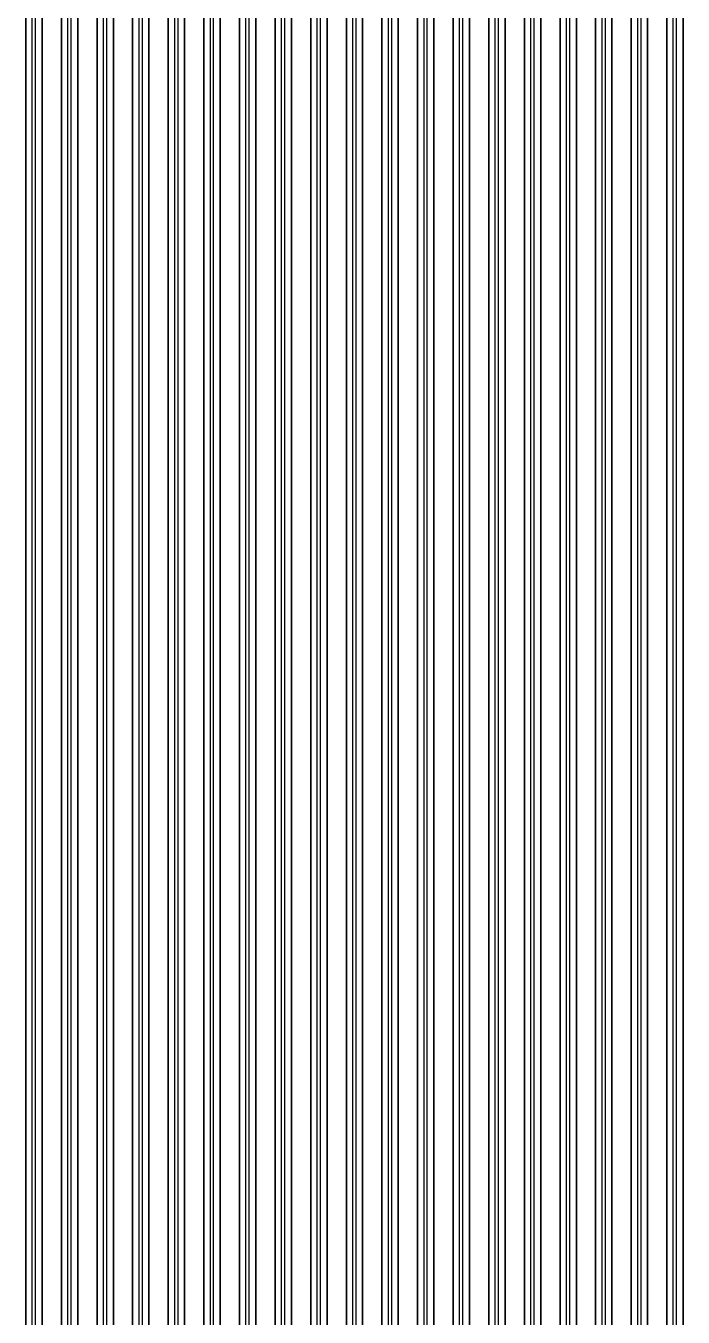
# Model space of a CAD drawing. Extents: x -2057 to 2225, y -44 to 31181.
# Drawn here: x 85 to 528, y 2561 to 3430 of the extents above; entities that cross this region are included whole.
import ezdxf

# ---------------------------------------------------------------- set-up
doc = ezdxf.new("R2010")
doc.units = 0
for name, color, linetype in [('etching', 7, 'CONTINUOUS'), ('L3D0_etching3', 5, 'CONTINUOUS'), ('metalization', 8, 'CONTINUOUS'), ('polyimide', 9, 'CONTINUOUS')]:
    doc.layers.add(name, color=color, linetype=linetype)

msp = doc.modelspace()

# ---------------------------------------------------------------- linework, layer by layer
at = {"layer": 'etching'}
for points in [[(84.792, 9035.371), (84.792, 552.185)], [(95.792, 552.185), (95.792, 9035.377)], [(108.792, 9035.371), (108.792, 652.185)], [(119.792, 652.185), (119.792, 9035.371)], [(132.792, 9035.371), (132.792, 752.185)], [(143.792, 752.185), (143.792, 9035.371)], [(156.792, 9035.371), (156.792, 852.185)], [(167.792, 852.185), (167.792, 9035.371)], [(180.792, 9035.371), (180.792, 952.185)], [(191.792, 952.185), (191.792, 9035.371)], [(204.792, 9035.371), (204.792, 1052.185)], [(215.792, 1052.185), (215.792, 9035.371)], [(228.792, 9035.371), (228.792, 1152.185)], [(239.792, 1152.185), (239.792, 9035.371)], [(252.792, 9035.371), (252.792, 1252.185)], [(263.792, 1252.185), (263.792, 9035.371)], [(276.792, 9035.371), (276.792, 1352.185)], [(287.792, 1352.185), (287.792, 9035.371)], [(300.792, 9035.371), (300.792, 1452.185)], [(311.792, 1452.185), (311.792, 9035.371)], [(324.792, 9035.371), (324.792, 1552.185)], [(335.792, 1552.185), (335.792, 9035.371)], [(348.792, 9035.371), (348.792, 1652.185)], [(359.792, 1652.185), (359.792, 9035.371)], [(372.792, 9035.371), (372.792, 1752.185)], [(383.792, 1752.185), (383.792, 9035.371)], [(396.792, 9035.371), (396.792, 1852.185)], [(407.792, 1852.185), (407.792, 9035.371)], [(420.792, 9035.371), (420.792, 1952.185)], [(431.792, 1952.185), (431.792, 9035.371)], [(444.792, 9035.371), (444.792, 2052.185)], [(455.792, 2052.185), (455.792, 9035.371)], [(468.792, 9035.371), (468.792, 2152.185)], [(479.792, 2152.185), (479.792, 9035.377)], [(492.792, 9035.371), (492.792, 2252.185)], [(503.792, 2252.185), (503.792, 9035.371)], [(516.792, 9035.371), (516.792, 2352.185)], [(527.792, 2352.185), (527.792, 9035.371)]]:
    msp.add_lwpolyline(points, dxfattribs=at)
at = {"layer": 'L3D0_etching3'}
for points in [[(84.792, 9035.371), (84.792, 552.185)], [(95.792, 552.185), (95.792, 9035.377)], [(108.792, 9035.371), (108.792, 652.185)], [(119.792, 652.185), (119.792, 9035.371)], [(132.792, 9035.371), (132.792, 752.185)], [(143.792, 752.185), (143.792, 9035.371)], [(156.792, 9035.371), (156.792, 852.185)], [(167.792, 852.185), (167.792, 9035.371)], [(180.792, 9035.371), (180.792, 952.185)], [(191.792, 952.185), (191.792, 9035.371)], [(204.792, 9035.371), (204.792, 1052.185)], [(215.792, 1052.185), (215.792, 9035.371)], [(228.792, 9035.371), (228.792, 1152.185)], [(239.792, 1152.185), (239.792, 9035.371)], [(252.792, 9035.371), (252.792, 1252.185)], [(263.792, 1252.185), (263.792, 9035.371)], [(276.792, 9035.371), (276.792, 1352.185)], [(287.792, 1352.185), (287.792, 9035.371)], [(300.792, 9035.371), (300.792, 1452.185)], [(311.792, 1452.185), (311.792, 9035.371)], [(324.792, 9035.371), (324.792, 1552.185)], [(335.792, 1552.185), (335.792, 9035.371)], [(348.792, 9035.371), (348.792, 1652.185)], [(359.792, 1652.185), (359.792, 9035.371)], [(372.792, 9035.371), (372.792, 1752.185)], [(383.792, 1752.185), (383.792, 9035.371)], [(396.792, 9035.371), (396.792, 1852.185)], [(407.792, 1852.185), (407.792, 9035.371)], [(420.792, 9035.371), (420.792, 1952.185)], [(431.792, 1952.185), (431.792, 9035.371)], [(444.792, 9035.371), (444.792, 2052.185)], [(455.792, 2052.185), (455.792, 9035.371)], [(468.792, 9035.371), (468.792, 2152.185)], [(479.792, 2152.185), (479.792, 9035.377)], [(492.792, 9035.371), (492.792, 2252.185)], [(503.792, 2252.185), (503.792, 9035.371)], [(516.792, 9035.371), (516.792, 2352.185)], [(527.792, 2352.185), (527.792, 9035.371)]]:
    msp.add_lwpolyline(points, dxfattribs=at)
at = {"layer": 'metalization'}
for points in [[(89.142, 547.204), (89.142, 9040.22)], [(91.142, 9040.22), (91.142, 547.204)], [(113.142, 647.204), (113.142, 9040.22)], [(115.142, 9040.22), (115.142, 647.204)], [(137.142, 747.204), (137.142, 9040.22)], [(139.142, 9040.22), (139.142, 747.204)], [(161.142, 847.204), (161.142, 9040.22)], [(163.142, 9040.22), (163.142, 847.204)], [(185.142, 947.204), (185.142, 9040.22)], [(187.142, 9040.22), (187.142, 947.204)], [(209.142, 1047.204), (209.142, 9040.22)], [(211.142, 9040.22), (211.142, 1047.204)], [(233.142, 1147.204), (233.142, 9040.22)], [(235.142, 9040.22), (235.142, 1147.204)], [(257.142, 1247.204), (257.142, 9040.22)], [(259.142, 9040.22), (259.142, 1247.204)], [(281.142, 1347.204), (281.142, 9040.22)], [(283.142, 9040.22), (283.142, 1347.204)], [(305.142, 1447.204), (305.142, 9040.22)], [(307.142, 9040.22), (307.142, 1447.204)], [(329.142, 1547.204), (329.142, 9040.22)], [(331.142, 9040.22), (331.142, 1547.204)], [(353.142, 1647.204), (353.142, 9040.22)], [(355.142, 9040.22), (355.142, 1647.204)], [(377.142, 1747.204), (377.142, 9040.22)], [(379.142, 9040.22), (379.142, 1747.204)], [(401.142, 1847.204), (401.142, 9040.22)], [(403.142, 9040.22), (403.142, 1847.204)], [(425.142, 1947.204), (425.142, 9040.22)], [(427.142, 9040.22), (427.142, 1947.204)], [(449.142, 2047.204), (449.142, 9040.22)], [(451.142, 9040.22), (451.142, 2047.204)], [(473.142, 2147.204), (473.142, 9040.22)], [(475.142, 9040.22), (475.142, 2147.204)], [(497.142, 2247.204), (497.142, 9040.22)], [(499.142, 9040.22), (499.142, 2247.204)], [(521.142, 2347.204), (521.142, 9040.22)], [(523.142, 9040.22), (523.142, 2347.204)]]:
    msp.add_lwpolyline(points, dxfattribs=at)
at = {"layer": 'polyimide'}
for points in [[(84.792, 552.185), (84.792, 9035.371)], [(84.792, 9035.371), (84.792, 552.185)], [(95.792, 9035.377), (95.792, 552.185)], [(95.792, 552.185), (95.792, 9035.377)], [(108.792, 652.185), (108.792, 9035.371)], [(108.792, 9035.371), (108.792, 652.185)], [(119.792, 9035.371), (119.792, 652.185)], [(119.792, 652.185), (119.792, 9035.371)], [(132.792, 752.185), (132.792, 9035.371)], [(132.792, 9035.371), (132.792, 752.185)], [(143.792, 9035.371), (143.792, 752.185)], [(143.792, 752.185), (143.792, 9035.371)], [(156.792, 852.185), (156.792, 9035.371)], [(156.792, 9035.371), (156.792, 852.185)], [(167.792, 9035.371), (167.792, 852.185)], [(167.792, 852.185), (167.792, 9035.371)], [(180.792, 952.185), (180.792, 9035.371)], [(180.792, 9035.371), (180.792, 952.185)], [(191.792, 9035.371), (191.792, 952.185)], [(191.792, 952.185), (191.792, 9035.371)], [(204.792, 1052.185), (204.792, 9035.371)], [(204.792, 9035.371), (204.792, 1052.185)], [(215.792, 9035.371), (215.792, 1052.185)], [(215.792, 1052.185), (215.792, 9035.371)], [(228.792, 1152.185), (228.792, 9035.371)], [(228.792, 9035.371), (228.792, 1152.185)], [(239.792, 9035.371), (239.792, 1152.185)], [(239.792, 1152.185), (239.792, 9035.371)], [(252.792, 1252.185), (252.792, 9035.371)], [(252.792, 9035.371), (252.792, 1252.185)], [(263.792, 9035.371), (263.792, 1252.185)], [(263.792, 1252.185), (263.792, 9035.371)], [(276.792, 1352.185), (276.792, 9035.371)], [(276.792, 9035.371), (276.792, 1352.185)], [(287.792, 9035.371), (287.792, 1352.185)], [(287.792, 1352.185), (287.792, 9035.371)], [(300.792, 1452.185), (300.792, 9035.371)], [(300.792, 9035.371), (300.792, 1452.185)], [(311.792, 9035.371), (311.792, 1452.185)], [(311.792, 1452.185), (311.792, 9035.371)], [(324.792, 1552.185), (324.792, 9035.371)], [(324.792, 9035.371), (324.792, 1552.185)], [(335.792, 9035.371), (335.792, 1552.185)], [(335.792, 1552.185), (335.792, 9035.371)], [(348.792, 1652.185), (348.792, 9035.371)], [(348.792, 9035.371), (348.792, 1652.185)], [(359.792, 9035.371), (359.792, 1652.185)], [(359.792, 1652.185), (359.792, 9035.371)], [(372.792, 1752.185), (372.792, 9035.371)], [(372.792, 9035.371), (372.792, 1752.185)], [(383.792, 9035.371), (383.792, 1752.185)], [(383.792, 1752.185), (383.792, 9035.371)], [(396.792, 1852.185), (396.792, 9035.371)], [(396.792, 9035.371), (396.792, 1852.185)], [(407.792, 9035.371), (407.792, 1852.185)], [(407.792, 1852.185), (407.792, 9035.371)], [(420.792, 1952.185), (420.792, 9035.371)], [(420.792, 9035.371), (420.792, 1952.185)], [(431.792, 9035.371), (431.792, 1952.185)], [(431.792, 1952.185), (431.792, 9035.371)], [(444.792, 2052.185), (444.792, 9035.371)], [(444.792, 9035.371), (444.792, 2052.185)], [(455.792, 9035.371), (455.792, 2052.185)], [(455.792, 2052.185), (455.792, 9035.371)], [(468.792, 2152.185), (468.792, 9035.371)], [(468.792, 9035.371), (468.792, 2152.185)], [(479.792, 9035.377), (479.792, 2152.185)], [(479.792, 2152.185), (479.792, 9035.377)], [(492.792, 2252.185), (492.792, 9035.371)], [(492.792, 9035.371), (492.792, 2252.185)], [(503.792, 9035.371), (503.792, 2252.185)], [(503.792, 2252.185), (503.792, 9035.371)], [(516.792, 2352.185), (516.792, 9035.371)], [(516.792, 9035.371), (516.792, 2352.185)], [(527.792, 9035.371), (527.792, 2352.185)], [(527.792, 2352.185), (527.792, 9035.371)]]:
    msp.add_lwpolyline(points, dxfattribs=at)

doc.saveas('drawing.dxf')
